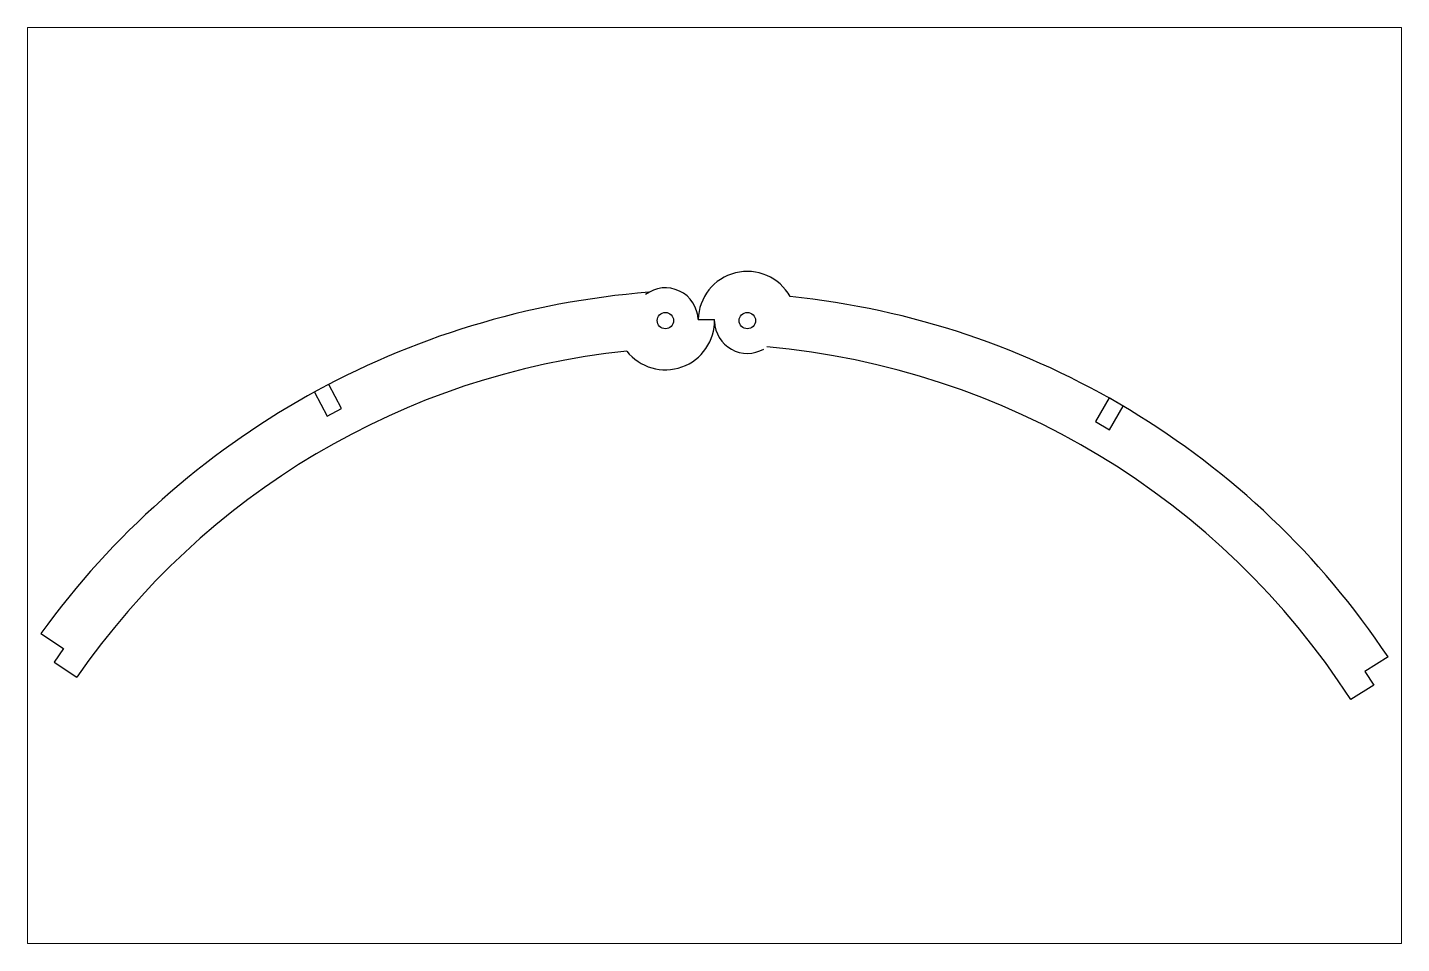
# Paper-space layout 'Feuille 1' of a CAD drawing. Header units: millimetres. Extents: x 1.05 to 9.45, y 0.7 to 6.3.
# The model-space entities are those that its viewports show. They can reach past a viewport. Long polylines and large blocks are cut down to what shows.
import ezdxf

# ---------------------------------------------------------------- set-up
doc = ezdxf.new("R2010")
doc.units = ezdxf.units.MM
doc.header["$MEASUREMENT"] = 0
doc.layers.get('0').update_dxf_attribs({"lineweight": 0})
doc.layers.add('formes', color=7, linetype='Continuous', lineweight=30)

msp = doc.modelspace()

# ---------------------------------------------------------------- linework, layer by layer
at = {"layer": 'formes'}
for p, q in [((-1.5, 144.99), (1.5, 144.99)), ((-71.74, 131.73), (-69.39, 127.32)), ((-66.75, 128.72), (-69.1, 133.14)), ((-69.39, 127.32), (-66.75, 128.72)), ((73.7, 130.65), (71.2, 126.32)), ((76.3, 129.15), (73.7, 130.65)), ((73.8, 124.82), (76.3, 129.15)), ((71.2, 126.32), (73.8, 124.82)), ((-121.78, 87.57), (-117.64, 84.77)), ((-117.64, 84.77), (-119.37, 82.32)), ((124.77, 83.27), (120.52, 80.62)), ((-119.37, 82.32), (-115.22, 79.53)), ((120.52, 80.62), (122.17, 78.11)), ((122.17, 78.11), (117.93, 75.46))]:
    msp.add_line(p, q, dxfattribs=at)
for centre in [(-7.5, 144.81), (7.5, 144.81)]:
    msp.add_circle(centre, 1.5, dxfattribs=at)
for centre, radius, start, end in [((7.5, 144.81), 9, 29.3093, 178.8139), ((1.39, -1.59), 152.05, 94.4873, 144.1003), ((-7.5, 144.81), 6, 1.7788, 127.2146), ((0, 0), 150, 33.7191, 84.1266), ((-7.5, 144.81), 9, 218.1978, 1.1861), ((7.5, 144.81), 6, 181.7788, 299.9719), ((0, 0), 140, 95.9755, 145.3861), ((-1.57, -1.64), 142.21, 32.8304, 84.8905)]:
    msp.add_arc(centre, radius, start, end, dxfattribs=at)

psp = doc.layouts.new('Feuille 1')

# ---------------------------------------------------------------- viewports
at = {"layer": '0'}
psp.add_viewport(center=(5.25, 3.5), size=(8.4, 5.6), view_center_point=(1.491, 114.6322), view_height=167.653059, dxfattribs=at)

doc.saveas('drawing.dxf')
